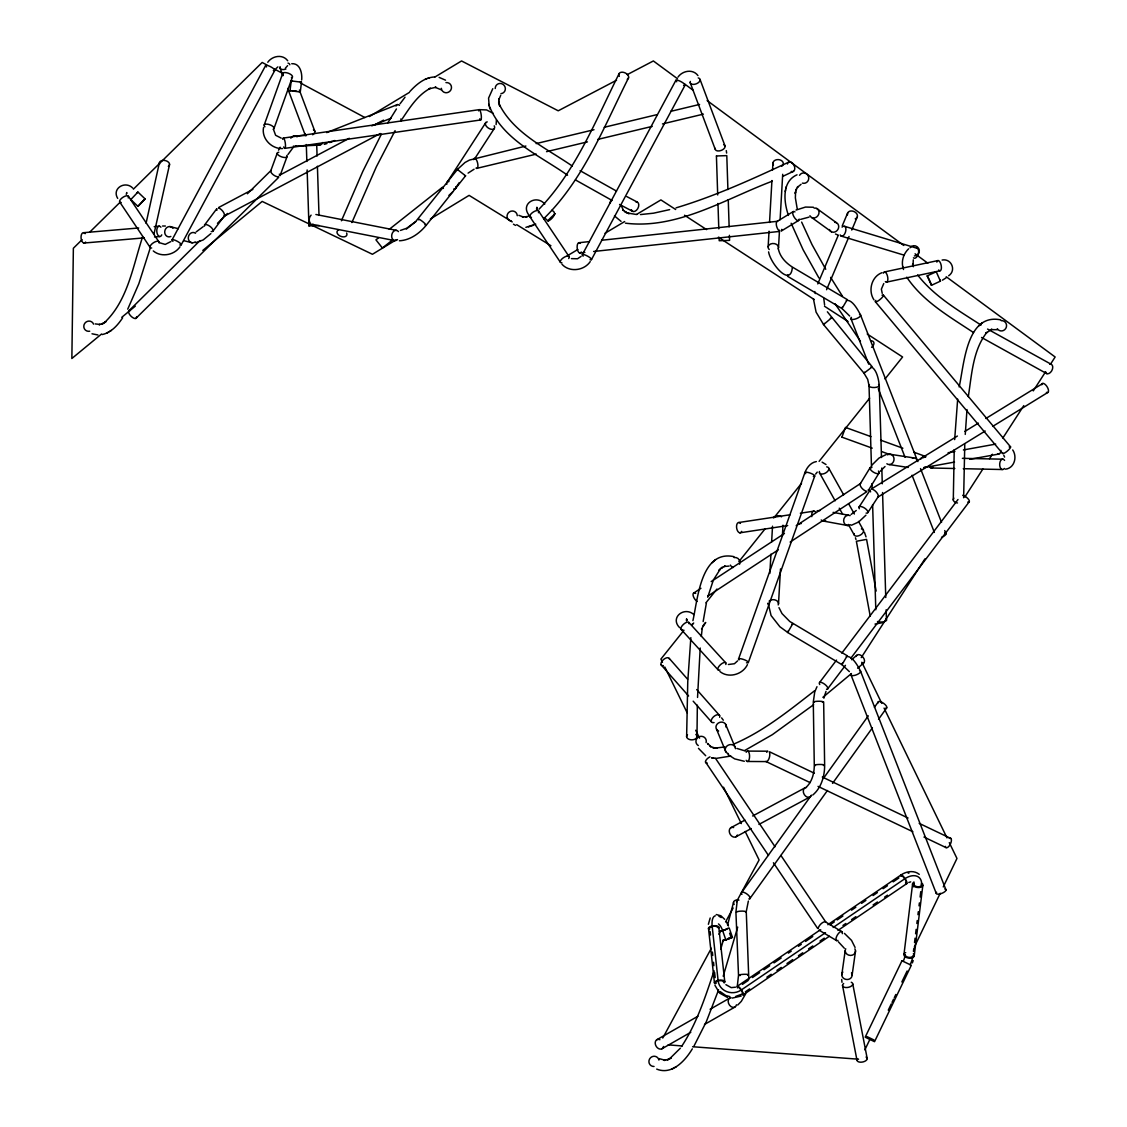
<?xml version="1.0" encoding="UTF-8"?>
<svg xmlns="http://www.w3.org/2000/svg" width="1127" height="1127" viewBox="0 0 1127 1127"><rect width="100%" height="100%" fill="white"/><g stroke="black" fill="none" stroke-linecap="round" stroke-linejoin="round"><path stroke-width="1.5" d="M686.625 736.819L687.766 681.525L690.851 637.643M696.979 736.241L697.345 705.178M953.287 500.008L954.231 449.701M963.641 497.754L964.768 444.461M126.745 193.309L126.745 192.534L126.266 194.337M748.835 979.546L746.257 911.574L748.37 901.065M301.67 80.003C302.36 73.396 300.247 63.098 291.752 63.704M697.543 697.43L700.205 648.011M936.41 272.114L940.439 281.215L940.143 280.06M954.668 439.615L957.668 399.127M768.135 246.954L769.037 231.218M769.53 222.484L771.939 180.531M772.53 170.036L772.939 163.049M778.503 247.715L779.504 230.232M780.095 219.737L782.702 174.291M769.84 573.404L770.938 554.174M771.629 541.932L772.53 526.196M778.503 603.875L780.504 568.91M782.392 535.705L782.997 525.21M965.247 434.402L966.994 409.552M797.014 174.798C781.462 181.616 783.828 202.127 788.449 215.44M130.788 199.592L137.931 192.055L145.087 198.901L137.959 206.382L130.802 199.535L131.296 198.817M555.329 213.707C536.198 229.598 562.528 214.82 551.765 210.326M686.428 620.822L686.639 618.962L686.752 619.723M701.304 636.375L702.149 629.021M968.304 396.619C971.77 374.84 972.742 350.314 986.942 332.268L985.688 333.395L991.83 329.225L990.929 329.633L997.325 329.69M292.4 80.89L291.245 80.905L289.991 90.709L300.303 91.991L299.162 91.639M300.261 92.02L301.501 82.201L291.245 80.905M903.995 954.231L912.631 883.61M913.546 886.794L913.912 883.85A10.157 6.621 -46.5 0 0 913.898 881.906M913.448 951.442L913.814 948.497M914.532 942.609L915.068 938.199M915.603 933.79L916.152 929.366M916.871 923.492L917.223 920.548M917.956 914.659L918.308 911.715M919.026 905.84L919.393 902.896M920.111 897.007L920.759 891.654M914.18 956.09L922.83 885.47M708.376 924.281L710.193 917.97M263.563 127.421C261.267 138.452 271.551 149.06 282.497 148.567M959.147 386.927C964.106 365.486 966.177 312.841 1000.663 319.857M841.77 974.897L845.18 950.822M852.139 975.01L855.548 950.934M692.908 620.653C697.726 599.747 700.712 549.483 734.015 556.668M703.149 621.555L706.418 602.86M496.119 124.576L496.401 119.983M159.301 163.049L146.073 223.287M169.571 164.457L153.92 234.331M737.114 901.91L735.917 912.109L738.523 975.264L737.283 986.28L819.216 930.578M913.279 259.83L913.039 265.775L912.588 264.07L913.307 266.747M785.223 191.477L785.589 189.829M785.857 188.547L786.237 186.828M823.865 698.191L826.006 691.386M733.522 902.445L727.563 925.028M707.714 597.254L713.363 580.039L720.28 569.093L719.026 570.22L722.337 567.219L721.026 568.402L725.182 566.05L724.281 566.444L729.084 566.092M142.608 236.839C132.944 266.071 127.858 300.655 104.417 322.646L105.868 321.773L102.05 324.083L103.557 323.167L99.035 324.689L99.993 324.463L95.217 323.9M536.494 209.143L536.987 207.354L536.677 208.594M737.706 927.127L723.196 976.221M150.243 247.954L138.846 283.722L127.731 309.164M723.407 939.904L720.759 949.075M714.095 970.826C705.333 996.817 696.796 1023.513 681.525 1046.546M718.589 989.872L706.291 1021.766L693.753 1046.532M912.349 962.923L913.194 960.57M738.551 658.985L804.96 472.523C806.847 467.522 810.778 462.45 816.357 461.577M748.328 662.521L814.722 476.059M264.211 124.956L282.694 73.41M273.946 128.591L292.414 77.059M841.939 437.135L845.475 427.415L870.988 436.642M924.915 457.111L925.197 456.336L914.039 452.265M270.762 170.853L277.256 153.131M280.243 175.178L287.061 156.568M787.872 275.03L787.576 276.298L842.01 308.544L849.688 316.025M787.872 631.19L787.576 632.458L842.01 664.705L849.364 671.607M341.425 220.779L362.809 171.389L381.377 134.155M351.878 222.568L376.319 166.881L395.084 130.647M817.765 283.919L838.164 235.515M842.249 225.837L847.687 212.933M826.584 289.724L849.04 236.487M851.758 230.035L857.196 217.117M842.39 306.967L842.01 308.544L847.279 299.599L792.83 267.353C786.04 263.169 779.856 256.815 778.334 248.743M842.39 663.127L842.01 664.705L847.208 655.731L789.773 621.484L782.011 613.581L778.982 607.636M137.945 206.283L145.101 198.845M618.92 74.016C595.662 120.617 575.728 171.219 538.988 209.199M628.57 77.791C604.1 126.548 583.377 180.109 543.594 218.821M525.9 146.031L469.424 160.104L465 162.499L457.421 169.43L465.564 175.854L464.606 175.53M864.86 1049.843L870.185 1038.77M914.335 947.032L940.214 893.246M943.257 886.921L956.964 858.45L949.286 842.63M888.273 1010.172L891.302 1003.903M892.049 1002.34L893.556 999.198M894.317 997.634L895.824 994.493M901.854 981.955L907.136 970.981M745.694 993.76L741.312 1001.354L737.748 1005.03M172.079 239.882L265.662 65.479M181.208 244.841L274.791 70.438M582.307 254.688L675.904 80.285M591.45 259.647L685.033 85.243M662.761 1038.037L711.348 948.23M718.885 934.283L720.562 931.198L723.238 930.353M725.591 921.9L733.128 907.968M736.48 901.769L759.105 859.957L745.186 831.487M278.524 150.173L280.144 147.214M287.92 154.568L293.119 147.552M816.976 686.709L814.736 691.936L813.285 702.107L814.286 765.303C814.272 773.277 812.102 781.884 806.016 787.407M387.646 123.068L396.45 108.967M747.426 664.62C742.749 674.538 728.563 678.679 719.885 671.495M860.225 483.849L870.086 467.747M868.663 489.949L879.018 473.044M692.598 623.64L691.696 625.33L692.542 624.499M822.414 702.304C825.922 700.867 811.82 700.895 814.131 702.375M500.726 95.33L498.838 99.754L498.895 98.767L499.078 103.543L498.627 101.839L499.782 106.149L499.346 104.515C514.166 133.606 546.539 148.313 572.291 166.049M861.253 657.605L924.929 558.879M964.853 496.979L982.899 468.987M989.562 458.675L992.408 454.251M1002.861 438.037L1023.781 405.621M1033.276 390.886L1045.631 371.727M1050.392 364.359L1055.14 356.991L946.215 276.735M447.151 182.236L485.836 122.533M455.505 188.378L459.182 182.687M474.847 158.527L494.175 128.675M401.916 119.321C409.735 107.755 417.652 94.922 430.444 88.258L428.852 88.85L436.121 87.258L435.135 87.3L441.037 89.723M859.042 507.037L869.875 490.442M867.818 512.588L878.144 496.782M692.316 1048.857C685.202 1060.732 671.903 1075.412 656.703 1069.1M725.436 929.606L728.648 928.099M727.507 939.312L732.451 937.368L729.239 928.099M122.632 317.814C117.743 325.196 111.263 332.592 102.261 334.55M702.586 626.387L704.445 623.851M815.638 474.073L817.244 472.1M741.777 892.274L811.158 795.521M823.4 778.447L868.297 715.842M874.411 707.305L878.496 701.614M749.765 898.754L827.443 790.492M832.543 783.378L872.411 727.831M878.539 719.28L886.71 707.883M400.029 103.811L405.03 97.19M693.711 622.977L692.992 623.935M701.529 628.936L705.727 622.456L704.882 623.287M204.565 225.02L216.454 209.157M212.961 231.134L224.287 216.032M819.639 682.427L836.544 660.084M841.827 653.111L958.006 499.5M827.457 689.104L845.447 665.339M850.744 658.351L969.234 501.783M680.328 1048.209L669.72 1058.69L671.213 1057.887L667.283 1059.986L668.832 1059.169L664.226 1060.422L665.198 1060.253L659.027 1058.619M883.765 283.553L881.37 289.146L882.23 293.344M791.76 624.569L792.887 623.527L787.717 632.444L779.898 626.767L771.079 615.539L768.135 603.114M465.578 175.798L426.217 225.259C419.568 233.331 410.2 240.248 399.409 240.784M683.99 630.247L660.915 659.07L662.465 662.239M705.953 602.776L716.941 589.055M738.918 561.584L765.275 528.633M774.066 517.645L801.522 483.314M819.104 461.352L869.635 398.183M885.019 378.968L902.586 356.991L867.226 334.001M179.996 246.785C174.248 255.209 161.231 257.646 153.286 250.941M590.238 261.605C584.124 270.691 569.487 272.664 561.979 264.253M846.335 300.388C852.209 299.261 858.126 310.08 860.648 315.292L916.702 458.816M864.465 372.248L863.958 373.122L867.705 379.39L869.016 385.476L871.509 467.846M846.335 656.548C852.209 655.407 858.126 666.24 860.648 671.453L946.004 889.992M871.904 465.099L878.99 458.069L886.061 454.632M880.243 471.255L885.019 466.522M492.781 88.695L488.583 98.105L489.174 106.037M737.607 660.859L734.424 663.733L728.366 664.493M285.385 68.141L287.596 65.662M400.423 230.429L406.734 228.246L415.624 221.639L457.52 169.346L458.097 170.402M908.587 248.842C903.431 253.716 901.008 261.408 903.15 268.254M824.231 323.449L823.513 324.534L864 373.164L871.03 367.825L871.96 366.5L827.373 311.813M865.916 515.194L858.633 522.012L851.463 525.238M410.017 91.357C416.553 84.3 424.71 77.284 434.783 76.96M267.775 62.253C272.269 55.815 282.68 53.871 287.709 60.745M276.002 68.606L277.876 66.902M678.003 77.073C682.511 70.635 692.922 68.691 697.937 75.565M948.666 275.763C956.612 270.466 951.427 258.168 942.102 260.041M792.323 267.733C790.436 287.653 770.347 263.239 768.586 251.885M203.17 226.682L196.168 231.908M128.929 310.784L200.014 240.572M217.469 223.329L227.443 213.468M247.405 193.759L271.1 170.36M210.89 233.599L203.184 239.938L195.816 242.699M135.86 318.42L278.637 177.39M452.645 191.97L448.912 195.394M82.116 239.628L73.368 248.25L71.86 358.499L101.557 334.001M89.625 232.247L119.631 202.719M133.38 189.181L262.168 62.464L266.775 64.929M812.75 795.042C821.428 787.787 824.682 775.996 824.64 765.05L823.654 701.896M856.252 510.489L851.11 514.447M715.575 559.57L712.053 562.767M982.223 322.745L978.701 325.957M137.001 192.773L137.86 192.083M851.646 659.732L856.661 655.379M857.633 668.241L863.93 662.775M170.853 241.587L165.232 244.418L159.456 242.728M581.095 256.407L577.517 258.773L571.417 258.618M851.265 673.707L822.893 697.317M121.801 317.279L135.296 306.15M202.79 250.433L262.168 201.423L372.431 254.279L396.225 239.783M814.596 690.752C789.069 710.545 763.5 731.437 733.522 744.172M378.602 237.741L375.939 239.854L382.377 247.982M389.252 229.33L442.46 187.237L443.404 188.434M382.391 247.996L393.027 239.586M406.34 229.063L415.652 221.695M468.085 173.121L474.058 169.233M813.624 704.699L772.418 734.621L744.792 750.455M946.116 277.834L942.411 280.172M827.838 924.718L901.051 874.932C906.305 871.312 914.011 870.002 919.252 874.355M742.411 984.378L748.159 980.476M752.47 977.546L759.64 972.657M763.951 969.741L769.699 965.825M773.995 962.895L781.18 958.02M788.365 953.132L791.224 951.188M798.409 946.3L801.283 944.356M805.58 941.425L812.764 936.537M829.993 924.83L834.304 921.9M837.178 919.942L842.911 916.04M851.533 910.179L855.83 907.249M861.577 903.347L865.888 900.417M873.059 895.542L877.369 892.612M883.117 888.696L887.428 885.766M893.162 881.863L898.909 877.961M825.499 932.691L741.101 990.084A14.412 13.115 -1.4 0 1 726.661 991.605A14.412 13.115 -1.4 0 1 718.153 980.941L712.194 926.521A16.863 6.621 72.6 0 1 715.321 915.814M833.163 927.479L904.77 878.792A15.806 10.312 -46.5 0 1 921.534 885.244M745.327 991.83L749.638 988.9M766.867 977.179L771.164 974.249M776.912 970.347L781.222 967.417M786.97 963.515L792.704 959.612M798.451 955.696L802.762 952.766M808.496 948.864L812.806 945.933M819.991 941.059L824.288 938.129M842.954 925.436L845.828 923.478M851.575 919.576L855.872 916.645M873.101 904.939L877.412 902.009M884.596 897.12L887.47 895.176M743.186 994.859L829.331 936.269M837.939 930.423L906.855 883.554M693.612 593.126L700.938 588.308M711.193 581.574L784.448 533.465M796.183 525.76L860.648 483.427M707.742 596.169L778.363 549.793M790.14 542.059L866.649 491.809M871.946 488.653L957.386 436.036M964.881 431.416L978.377 423.118M985.871 418.497L1042.827 383.434M877.708 497.204L985.181 431.021M992.648 426.429L1047.885 392.421M430.429 218.948L469.1 195.38L512.236 221.92M777.052 221.455L793.169 211.622M781.786 230.739L798.705 220.413M369.36 116.56L409.51 92.344M434.783 77.101L461.549 60.957L558.217 110.798L616.539 80.242M107.22 332.888L108.727 331.972M109.84 331.296L111.291 330.422M567.275 255.801L577.855 249.49M605.03 233.261L624.668 221.54M636.755 214.327L660.915 199.916L675.651 209.495M830.374 318.335L831.529 317.913L823.569 324.576L816.075 312.094L813.426 298.838M801.029 184.321L797.324 187.392L797.831 186.547L795.803 190.872L796.183 189.153L795.225 193.506L795.592 191.858L795.366 197.845L797.198 208.706M656.9 1039.686L697.951 1016.23M710.109 1009.271L729.873 997.987M661.915 1048.786L690.795 1032.276M704.488 1024.457L734.889 1007.087M871.072 366.782C876.623 369.121 878.75 379.531 879.285 385.772L881.483 457.52M731.043 827.627L744.919 820.16M752.639 816.004L805.058 787.801M735.832 836.854L751.244 828.556M758.95 824.415L809.834 797.028M218.638 207.509L252.857 189.378M279.299 175.361L349.3 138.283M374.192 125.097L383.518 120.152M223.822 216.412L380.278 133.535M671.946 1069.072L673.495 1068.241M674.65 1067.621L676.144 1066.832M627.274 74.621L653.364 60.957L677.426 78.679M741.186 994.423L735.804 996.367M788.548 162.218C751.906 179.348 714.898 196.183 676.073 207.847M782.969 176.263L793.535 171.304M525.872 227.33L535.762 224.16M936.157 271.79L927.141 275.89L931.494 285.314L930.479 282.384M931.451 285.3L940.383 281.186M772.249 181.208C725.52 198.775 677.158 229.626 625.457 223.174M882.047 272.678C871.453 276.538 867.846 290.865 874.017 299.909M741.214 996.029L732.141 998.099M796 210.087L805.509 207.058L813.384 207.241M800.621 219.385L809.045 217.117M720.801 930.705L719.435 931.409L720.604 931.226M326.703 132.606L397.38 104.586M330 142.411L334.818 140.509M371.769 125.858L391.041 118.222M726.098 939.298L723.872 940.27L725.816 939.862L722.618 930.55A9.115 3.578 72.6 0 0 718.462 923.929M725.788 929.479L727.577 928.507M725.619 939.383L722.703 940.636L726.521 939.721M425.133 79.355L426.724 78.763M427.936 78.298L429.598 77.678M725.055 929.747L725.788 929.564M727.873 939.185L731.226 937.791L729.606 933.184M724.802 929.916L723.323 930.409M723.943 930.127L720.956 931.001M727.943 938.65L729.014 938.213M727 939.566L725.633 940.003M908.771 882.483L910.686 881.863M728.296 938.537L729.268 938.227M529.732 215.764L525.478 217.131L527.168 216.595L522.407 217.004L523.393 217.004L518.885 215.342M528.45 226.893L530.127 226.358M531.366 225.949L532.986 225.442M324.308 144.326L327.027 143.509M729.845 937.96L732.451 937.368M730.789 756.062L716.279 758.372M729.831 938.058L731.212 937.763M745.595 911.954C746.497 910.574 735.79 910.94 736.509 912.321M669.649 209.622L653.547 213.186L640.488 214.567M536.128 143.594L594.014 129.718M604.227 127.281L657.013 114.63M670.635 111.376L699.585 104.431M476.622 168.388L536.297 154.117M546.539 151.666L587.449 141.875M597.676 139.438L652.237 126.379M662.479 123.928L703.389 114.137M735.508 987.182L731.24 987.632L725.915 984.674M884.484 271.945L938.044 260.562M886.498 282.144L940.045 270.762M290.062 90.667L290.907 90.639M724.83 746.99L715.603 748.018L717.279 748.215L712.842 747.708L714.603 747.919L710.08 746.342L710.982 746.75L707.545 743.383L708.038 744.271M747.666 975.235C751.484 973.559 735.339 974.362 740.002 975.588M875.017 624.076L881.99 622.78M922.604 457.351L926 456.731M948.103 452.73L954.893 451.504M963.402 449.955L995.69 444.108M923.901 467.635L954.499 462.084M969.798 459.309L998.691 454.068M823.428 765.515C827.19 764.007 811.834 764.191 815.441 765.627M738.861 522.505L790.097 514.757M800.353 513.208L814.018 511.137M739.861 532.817L787.688 525.576M797.93 524.027L801.353 523.52M283.342 138.086L479.214 109.657L486.596 109.925L493.274 113.404M284.779 148.37L480.665 119.955M1005.411 469.184C1014.455 468.254 1017.413 456.829 1012.722 449.955M908.165 873.186L908.968 873.087M578.94 242.714L589.393 241.587M601.593 240.262L777.63 221.272M579.63 252.997L584.871 252.434M593.619 251.49L779.137 231.458M83.623 232.683L138.706 227.978M154.202 226.64L159.372 226.203M83.962 243.038L144.2 237.882M154.54 236.994L159.696 236.557M817.16 510.742L820.005 510.559M293.71 136.001L305.854 135.451M295.528 146.214L319.814 145.101M716.448 155.963L726.788 155.625L727.915 189.533M308.981 225.907L319.321 225.569M162.527 226.02L165.373 226.02M747.44 751.089L767.262 751.202M747.539 761.472L766.416 761.584M716.251 914.532L720.871 915.772L724.675 919.322M962.402 458.337L1003.044 459.196M931.099 468.001L954.794 468.508M963.275 468.691L1002.213 469.522M668.142 1044.884L682.117 1045.941M692.598 1046.729L858.549 1059.211M636.783 214.539L627.612 213.031L629.176 213.679L625.048 211.989L626.682 212.651L622.766 209.918L623.527 210.552L620.822 204.762M292.33 90.738L296.838 91.245M97.908 334.958L92.005 333.789M714.603 758.175L711.546 757.837L713.306 758.034M889.583 454.195L913.617 457.886M889.344 464.563L908.221 467.466M745.271 750.962L736.917 748.441M744.313 761.288L734.635 758.865L728.028 754.583M833.092 512.391L848.476 515.222M824.02 521.181L847.927 525.576M315.898 214.496L396.634 230.401M312.01 224.329L394.464 240.558M300.374 81.877L301.444 82.158M281.243 138.128L275.622 135.282L273.551 129.633M169.909 226.569L178.32 228.682M183.856 240.685L192.28 242.798M729.944 996.62L725.83 995.535L720.097 991.563M844.644 226.33L917.392 248.377M841.122 236.064L903.939 255.111M439.136 77.383L445.545 80.186M727.507 997.451L719.618 993.084L714.927 985.308M880.567 440.122L902.882 448.222M841.939 437.163L872.228 448.152M881.793 451.617L889.766 454.519M822.118 462.155L826.035 464.549M835.473 234.007L838.108 235.064M693.852 614.567C684.286 605.96 669.523 617.723 679.694 627.711M769.896 751.963L814.356 773.221M822.301 777.024L908.066 818.019M919.181 823.344L950.949 838.516M765.825 761.443L810.102 782.617M818.019 786.392L912.898 831.754M923.971 837.051L946.116 847.645M903.262 961.401L903.192 961.359A11.34 4.776 -64.3 0 0 905.178 955.062M866.931 1036.586L873.932 1039.953M910.095 964.684L910.137 964.712A14.609 6.142 -64.3 0 0 912.842 956.358M718.885 916.223L721.252 917.547M1051.082 364.218L987.562 329.056M1046.842 373.685L981.547 337.466M626.823 196.605L637.107 201.987M632.881 211.453L619.568 204.452M274.439 69.043L282.102 73.142M300.486 83.004L364.852 117.532M616.455 191.069L580.109 170.684M612.116 200.479L575.474 179.94M513.447 224.203L515.574 225.414M424.978 224.851C428.767 226.034 417.004 216.581 418.737 219.864M132.718 188.054C125.238 180.32 111.573 188.392 117.687 198.38M621.047 221.371L614.469 215.933M825.542 921.928L841.756 931.606M819.54 930.451L836.572 940.594M981.011 325.069C958.528 310.474 934.269 296.514 917.646 274.96M567.571 175.234C539.424 155.329 501.092 139.03 488.724 104.332M516.701 224.667L550.92 245.728M973.545 332.578C949.596 316.701 923.112 301.571 906.756 277.186M684.498 215.229L706.601 229.598M718.392 237.262L814.173 299.528M824.485 306.234L848.067 321.547M544.778 204.086C536.593 194.14 520.251 203.55 528.802 214.947M705.699 755.71L698.486 748.356M816.709 208.453L836.403 222.695M811.764 217.567L831.472 231.81M684.498 83.891L692.978 90.146M707.122 100.557L903.769 245.461M915.082 253.8L927.817 263.183M844.433 933.395L851.547 940.397L855.069 947.427M838.375 941.806L844.306 948.216M544.609 217.736L548.173 221.188M927.239 275.918L928.014 277.172M688.851 622.442L725.774 662.859M681.074 629.345L717.998 669.748M669.297 658.478L687.583 679.201M696.725 689.569L719.59 715.476M661.169 664.902L688.611 695.993M693.175 701.177L711.461 721.9M883.371 295.119L1010.525 446.813M875.369 301.754L1002.523 453.448M721.618 717.913L723.309 720.195M860.45 341.298L835.065 303.769M715.307 758.062L775.052 846.757M780.926 855.478L825.978 922.351M705.53 762.021L768.487 855.463M773.404 862.761L817.667 928.451M538.636 211.115L569.093 256.604M529.929 216.778L560.387 262.267M128.408 196.309L158.865 241.798M119.687 201.958L150.145 247.447M842.447 296.19L830.613 277.369M825.739 269.268L811.989 244.573L801.649 222.104M818.935 277.989L803.114 249.757L791.154 223.245M828.754 468.184L843.63 494.795M848.589 503.67L854.365 514.011M858.506 521.407L863.465 530.282M819.428 472.692L835.135 500.782M839.263 508.178L842.573 514.095M848.349 524.435L854.139 534.79M686.512 619.117L687.118 620.216M726.478 922.069L728.436 925.985M928.38 277.876L929.24 279.651M664.789 666.987L687.202 712.856M695.711 730.254L699.571 738.171M723.534 787.195L741.312 823.583M861.831 662.239L881.779 703.389M884.075 708.122L946.99 837.882M929.465 280.13L930.296 281.975M1003.777 455.238L1004.594 457.083M725.563 724.168L734.832 746.637M716.575 729.324L725.844 751.794M920.52 468.593L941.552 522.407M944.736 530.563L946.004 533.832M850.871 318.462L868.72 364.19M878.271 388.688L905.051 457.28M912.053 475.242L934.368 532.409M850.871 674.622L936.283 893.457M864.437 532.268L866.029 536.875M700.078 79.552L725.098 146.158M690.189 82.623L715.194 149.215M299.373 90.104L314.856 131.338M279.947 67.803L282.919 75.734M287.695 88.427L304.966 134.409M537.269 208.664L536.832 207.481L537.17 209.016M855.449 537.79L855.971 539.495M902.699 266.55L903.488 269.522M489.527 107.29L489.949 108.925M824.598 304.882L823.738 298.261M852.773 983.998L867.212 1058.619M842.517 985.421L856.943 1060.042M876.144 591.083L866.578 539.382L856.379 541.27L870.255 616.328M726.281 150.581L726.633 153.061M718.829 927.394L724.774 981.814M710.151 931.649L710.517 935.058M712.377 952.061L712.757 955.457M713.504 962.261L713.87 965.67M714.617 972.474L715.166 977.574M708.489 928.38L714.433 982.8M841.686 979.462L841.996 982.293M728.253 199.704L729.141 226.823M729.408 235.304L729.578 240.389L719.209 240.727L719.082 237.332M716.42 155.963L717.702 194.957M717.969 203.423L718.801 228.851M316.687 144.2L317.081 156.061M317.405 166.232L319.011 215.398M306.305 144.538L306.854 161.485M307.136 169.966L308.953 225.907M881.807 468.029L882.286 483.779M882.554 492.527L885.766 597.521M886.146 609.777L886.47 620.273M871.988 483.61L872.143 488.864M872.622 504.642L875.806 609.777M787.421 164.007A5.198 3.325 64.6 0 1 791.605 162.443A5.198 3.325 64.6 0 1 794.774 168.641A5.198 3.325 64.6 0 1 791.21 171.445M610.327 203.198A5.198 4.987 -0.2 0 1 611.327 199.648M331.225 141.34A5.198 2.733 68.4 0 1 328.577 142.101M396.028 106.008A5.198 2.733 68.4 0 1 399.451 105.36M322.928 142.467A5.198 4.55 87.4 0 1 316.8 144.566M296.316 145.946A5.198 4.55 87.4 0 1 293.372 146.087M290.822 138.184A5.198 4.55 87.4 0 1 297.134 136.818M286.793 155.47A5.198 2.085 20.1 0 1 284.469 157.484A5.198 2.085 20.1 0 1 278.144 154.906A5.198 2.085 20.1 0 1 278.82 152.23M278.538 176.869A5.255 2.268 32.6 0 1 273.509 174.953A5.255 2.268 32.6 0 1 270.748 171.191M279.355 174.136A5.255 2.268 32.6 0 1 279.933 175.727M136.564 316.912A5.198 2.31 45.4 0 1 133.578 318.068A5.198 2.31 45.4 0 1 128.915 313.236A5.198 2.31 45.4 0 1 130.366 310.488M313.419 129.83A5.198 2.958 -20.6 0 1 312.658 134.775M306.065 135.761A5.198 2.958 -20.6 0 1 305.008 133.535M288.019 63.112A5.198 2.958 -20.6 0 1 289.836 64.746M285.878 69.071A5.198 2.958 -20.6 0 1 280.102 66.62M266.521 66.944A5.198 1.24 28.2 0 1 267.367 65.422A5.198 1.24 28.2 0 1 273.748 68.789A5.198 1.24 28.2 0 1 273.34 70.536M172.924 241.347A5.198 1.24 28.2 0 1 173.769 239.826A5.198 1.24 28.2 0 1 180.165 243.193A5.198 1.24 28.2 0 1 179.756 244.939M151.68 248.01A5.198 2.141 -33.8 0 1 150.595 245.418A5.198 2.141 -33.8 0 1 156.005 241.502A5.198 2.141 -33.8 0 1 158.921 242.784M121.223 202.522A5.198 2.141 -33.8 0 1 120.293 199.704A5.198 2.141 -33.8 0 1 126.111 195.859A5.198 2.141 -33.8 0 1 128.21 197.915M159.541 164.218A5.198 3.325 11.1 0 1 165.472 160.583A5.198 3.325 11.1 0 1 168.317 166.402M89.723 331.211A5.198 4.987 -53.7 0 1 83.933 327.605A5.198 4.987 -53.7 0 1 87.328 321.378A5.198 4.987 -53.7 0 1 93.569 324.153M346.609 233.021A5.198 3.325 21.8 0 1 344.298 236.825A5.198 3.325 21.8 0 1 337.875 234.317A5.198 3.325 21.8 0 1 338.635 229.922M445.968 82.609A5.198 4.987 -43 0 1 451.476 87.018A5.198 4.987 -43 0 1 446.827 92.71A5.198 4.987 -43 0 1 441.319 88.3M161.767 234.867A5.198 2.733 85.1 0 1 158.005 235.332A5.198 2.733 85.1 0 1 157.188 228.161A5.198 2.733 85.1 0 1 160.893 227.203M85.652 242.051A5.198 2.733 85.1 0 1 81.961 241.305A5.198 2.733 85.1 0 1 81.553 234.36A5.198 2.733 85.1 0 1 85.159 233.683M170.853 236.459A5.198 4.55 -75.9 0 1 165.162 234.247A5.198 4.55 -75.9 0 1 166.895 227.499A5.198 4.55 -75.9 0 1 172.938 228.33M195.281 241.868A5.198 4.55 -75.9 0 1 189.336 241.164A5.198 4.55 -75.9 0 1 189.505 234.388A5.198 4.55 -75.9 0 1 195.506 233.233M204.508 226.147A5.198 2.085 36.9 0 1 207.312 224.879A5.198 2.085 36.9 0 1 212.637 229.175A5.198 2.085 36.9 0 1 211.2 231.542M216.947 210.228A5.255 2.268 49.3 0 1 216.905 208.72M218.568 208.03A5.255 2.268 49.3 0 1 222.836 211.312A5.255 2.268 49.3 0 1 224.386 215.708M400.803 119.011A5.198 2.31 62.1 0 1 401.156 121.124M455.942 186.688A5.198 2.958 32.9 0 1 453.702 189.068M446.799 184.307A5.198 2.958 32.9 0 1 448.955 181.546M494.232 125.844A5.198 2.958 32.9 0 1 492.245 129.366A5.198 2.958 32.9 0 1 486.089 125.872A5.198 2.958 32.9 0 1 487.244 121.885M478.595 110.855A5.198 1.24 81.7 0 1 480.356 111.249A5.198 1.24 81.7 0 1 481.342 118.265A5.198 1.24 81.7 0 1 479.708 118.842M282.722 139.283A5.198 1.24 81.7 0 1 284.525 139.804A5.198 1.24 81.7 0 1 285.441 146.947A5.198 1.24 81.7 0 1 283.694 146.919M264.915 126.787A5.198 2.141 19.7 0 1 265.859 124.125A5.198 2.141 19.7 0 1 272.368 126.041A5.198 2.141 19.7 0 1 273.185 129.225M283.145 74.988A5.198 2.141 19.7 0 1 284.722 72.565A5.198 2.141 19.7 0 1 291.203 74.776A5.198 2.141 19.7 0 1 291.358 77.791M397.535 239.572A5.198 3.832 -78.9 0 1 392.337 238.854A5.198 3.832 -78.9 0 1 393.154 231.824A5.198 3.832 -78.9 0 1 398.451 231.627M313.179 224.343A5.198 3.832 -78.9 0 1 312.785 224.386M310.714 223.653A5.198 3.832 -78.9 0 1 311.108 215.144M473.636 159.597A5.198 1.902 76.5 0 1 476.115 159.358A5.198 1.902 76.5 0 1 477.933 165.824A5.198 1.902 76.5 0 1 476.017 168.078M723.647 144.636A5.198 2.958 -20.6 0 1 721.66 150.257A5.198 2.958 -20.6 0 1 715.251 148.355M698.247 77.918A5.198 2.958 -20.6 0 1 699.388 81.651A5.198 2.958 -20.6 0 1 693.175 84.398A5.198 2.958 -20.6 0 1 690.33 81.426M676.749 81.75A5.198 1.24 28.2 0 1 677.595 80.242A5.198 1.24 28.2 0 1 683.976 83.609A5.198 1.24 28.2 0 1 683.582 85.356M583.166 256.153A5.198 1.24 28.2 0 1 584.011 254.646A5.198 1.24 28.2 0 1 590.393 258.013A5.198 1.24 28.2 0 1 589.999 259.759M561.922 262.83A5.198 2.141 -33.8 0 1 561.077 259.886A5.198 2.141 -33.8 0 1 567.078 256.111A5.198 2.141 -33.8 0 1 568.712 258.548M531.465 217.342A5.198 2.141 -33.8 0 1 530.535 214.51A5.198 2.141 -33.8 0 1 536.353 210.679A5.198 2.141 -33.8 0 1 538.438 212.721M619.329 76.354A5.198 3.325 24.7 0 1 621.09 72.283A5.198 3.325 24.7 0 1 627.556 74.636A5.198 3.325 24.7 0 1 627.26 79.242M511.306 221.117A5.198 4.987 -40.1 0 1 507.065 215.778A5.198 4.987 -40.1 0 1 512.32 211.003A5.198 4.987 -40.1 0 1 517.265 215.694M635.924 201.902A5.198 3.325 -62.6 0 1 637.755 208.608A5.198 3.325 -62.6 0 1 631.359 209.707M495.232 88.512A5.198 4.987 52.6 0 1 499.994 83.454A5.198 4.987 52.6 0 1 505.347 88.3A5.198 4.987 52.6 0 1 500.937 93.668M842.094 227.119A5.198 2.733 -73.1 0 1 845.729 227.95A5.198 2.733 -73.1 0 1 844.067 234.825A5.198 2.733 -73.1 0 1 840.193 234.923M916.913 248.222A5.198 2.733 -73.1 0 1 918.082 254.533A5.198 2.733 -73.1 0 1 913.448 257.801M834.727 222.273A5.198 4.55 -54.1 0 1 838.713 226.597A5.198 4.55 -54.1 0 1 834.769 232.007A5.198 4.55 -54.1 0 1 829.444 229.528M814.06 208.101A5.198 4.55 -54.1 0 1 818.949 211.538A5.198 4.55 -54.1 0 1 815.694 217.525A5.198 4.55 -54.1 0 1 809.933 215.722M799.17 219.075A5.198 2.085 58.6 0 1 796.296 219.695A5.198 2.085 58.6 0 1 792.76 213.679A5.198 2.085 58.6 0 1 794.958 211.89M779.391 230.993A5.255 2.268 71.1 0 1 776.644 226.372A5.255 2.268 71.1 0 1 776.841 221.709M781.744 229.345A5.255 2.268 71.1 0 1 781.194 230.965M581.264 251.997A5.198 2.31 83.8 0 1 578.165 251.532A5.198 2.31 83.8 0 1 577.376 244.742A5.198 2.31 83.8 0 1 580.25 243.376M871.622 340.875A5.198 3.325 -35.3 0 1 873.946 343.284A5.198 3.325 -35.3 0 1 871.58 347.313M799.522 175.305A5.198 4.987 79.9 0 1 805.988 173.516A5.198 4.987 79.9 0 1 808.411 180.052A5.198 4.987 79.9 0 1 802.424 183.123M1049.885 364.12A5.198 3.325 -62.6 0 1 1051.716 370.839A5.198 3.325 -62.6 0 1 1045.335 371.924M910.053 247.799A5.198 4.987 52.6 0 1 918.702 248.504A5.198 4.987 52.6 0 1 914.406 255.928M1001.227 320.66A5.198 4.987 -64.8 0 1 1006.425 324.463A5.198 4.987 -64.8 0 1 1003.481 330.479A5.198 4.987 -64.8 0 1 997.296 328.704M957.485 502.98A5.198 3.325 0.1 0 1 953.865 498.148M933.029 467.226A5.198 2.958 -88.8 0 1 929.141 466.071M1004.411 468.438A5.198 2.958 -88.8 0 1 1000.396 467.86A5.198 2.958 -88.8 0 1 1000.551 460.774A5.198 2.958 -88.8 0 1 1004.58 460.365M1009.172 446.898A5.198 1.24 -40 0 1 1009.933 448.405A5.198 1.24 -40 0 1 1004.805 452.871A5.198 1.24 -40 0 1 1002.636 452.603M882.018 295.218A5.198 1.24 -40 0 1 882.624 296.922A5.198 1.24 -40 0 1 877.172 301.444A5.198 1.24 -40 0 1 875.82 300.374M883.399 273.171A5.198 2.141 78 0 1 886.287 273.227A5.198 2.141 78 0 1 887.808 279.905A5.198 2.141 78 0 1 885.329 281.609M936.847 262.126A5.198 2.141 78 0 1 939.763 261.746A5.198 2.141 78 0 1 941.341 268.677A5.198 2.141 78 0 1 938.636 269.987M769.192 249.546A5.198 3.832 3.3 0 1 772.53 243.517A5.198 3.832 3.3 0 1 778.193 248.771M773.432 164.965A5.198 3.832 3.3 0 1 775.404 160.09A5.198 3.832 3.3 0 1 782.251 161.217A5.198 3.832 3.3 0 1 781.673 166.317M859.507 314.334A5.198 1.902 -21.3 0 1 859.352 317.053A5.198 1.902 -21.3 0 1 852.942 319.462A5.198 1.902 -21.3 0 1 851.434 317.377M944.863 532.874A5.198 1.902 -21.3 0 1 945.638 534.691A5.198 1.902 -21.3 0 1 941.524 537.297M736.48 1004.791A5.198 3.832 60.3 0 1 729.606 1005.27A5.198 3.832 60.3 0 1 730.93 997.663M663.521 1046.476A5.198 3.832 60.3 0 1 658.647 1048.659A5.198 3.832 60.3 0 1 655.252 1042.278A5.198 3.832 60.3 0 1 659.901 1039.686M741.932 894.373A5.198 1.902 35.6 0 1 743.341 892.218A5.198 1.902 35.6 0 1 749.159 896.05A5.198 1.902 35.6 0 1 748.835 898.909M878.215 702.811A5.198 1.902 35.6 0 1 883.779 703.431A5.198 1.902 35.6 0 1 885.554 708.249M851.265 982.251A5.198 2.733 -10.9 0 1 851.392 986.069A5.198 2.733 -10.9 0 1 844.278 987.252A5.198 2.733 -10.9 0 1 843.658 983.519M866.057 1057.041A5.198 2.733 -10.9 0 1 865.818 1060.704A5.198 2.733 -10.9 0 1 859.126 1062.014A5.198 2.733 -10.9 0 1 857.52 1058.704M851.491 972.911A5.198 4.55 8.1 0 1 850.04 978.715A5.198 4.55 8.1 0 1 843.25 978.025A5.198 4.55 8.1 0 1 842.841 972.037M854.9 948.835A5.198 4.55 8.1 0 1 850.491 955.442A5.198 4.55 8.1 0 1 845.701 948.737M837.967 940.397A5.198 2.085 -59.2 0 1 836.107 937.988A5.198 2.085 -59.2 0 1 839.967 932.057A5.198 2.085 -59.2 0 1 842.32 933.677M820.724 929.775A5.255 2.268 -46.7 0 1 819.061 930.043M818.202 928.465A5.255 2.268 -46.7 0 1 821.005 923.872A5.255 2.268 -46.7 0 1 825.218 921.858M707.192 763.007A5.198 2.31 -34 0 1 705.756 760.739A5.198 2.31 -34 0 1 709.982 756.851M714.053 722.562A5.198 2.733 -41.4 0 1 711.433 719.815A5.198 2.733 -41.4 0 1 716.716 714.884A5.198 2.733 -41.4 0 1 719.688 717.307M663.352 665.648A5.198 2.733 -41.4 0 1 661.112 662.93A5.198 2.733 -41.4 0 1 665.719 658.154A5.198 2.733 -41.4 0 1 669.523 659.253M718.632 731.014A5.198 4.55 -22.4 0 1 716.349 725.365A5.198 4.55 -22.4 0 1 722.534 722.182A5.198 4.55 -22.4 0 1 726.084 727.169M728.38 753.653A5.198 4.55 -22.4 0 1 725.394 748.455A5.198 4.55 -22.4 0 1 730.958 744.567A5.198 4.55 -22.4 0 1 735.452 748.694M746.187 752.272A5.198 2.085 -89.7 0 1 749.018 752.709A5.198 2.085 -89.7 0 1 749.004 759.809A5.198 2.085 -89.7 0 1 746.144 760.316M769.431 752.23A5.255 2.268 -77.2 0 1 769.332 757.612A5.255 2.268 -77.2 0 1 766.726 761.486M766.67 752.272A5.255 2.268 -77.2 0 1 767.881 751.3M949.286 838.375A5.198 2.31 -64.4 0 1 951.385 840.798A5.198 2.31 -64.4 0 1 948.427 846.814A5.198 2.31 -64.4 0 1 945.342 846.377M811.37 795.197A5.198 3.832 61.7 0 1 804.326 794.662A5.198 3.832 61.7 0 1 806.481 787.491M737.368 835.022A5.198 3.832 61.7 0 1 732.423 836.558A5.198 3.832 61.7 0 1 729.31 830.317A5.198 3.832 61.7 0 1 733.635 827.542M819.752 684.526A5.198 1.902 37.1 0 1 821.203 682.413A5.198 1.902 37.1 0 1 826.922 686.385A5.198 1.902 37.1 0 1 826.528 689.231M962.726 495.288A5.198 1.902 37.1 0 1 968.572 499.416A5.198 1.902 37.1 0 1 967.769 502.078M856.14 656.449A5.198 3.325 48.9 0 1 863.057 657.196A5.198 3.325 48.9 0 1 861.746 663.549M698.275 745.553A5.198 4.987 -16 0 1 696.514 739.101A5.198 4.987 -16 0 1 703.023 736.621A5.198 4.987 -16 0 1 706.094 742.58M695.838 734.438A5.198 3.325 0.1 0 1 695.458 738.889A5.198 3.325 0.1 0 1 688.498 739.087A5.198 3.325 0.1 0 1 687.484 734.677M734.057 557.555A5.198 4.987 -64.8 0 1 739.608 564.218M733.17 567.515A5.198 4.987 -64.8 0 1 730.395 565.092M925.098 467.071A5.198 2.733 79.7 0 1 923.647 467.606M920.689 459.224A5.198 2.733 79.7 0 1 923.661 457.731M1000.889 450.377A5.198 2.733 79.7 0 1 997.634 453.702M912.349 458.111A5.198 4.55 -81.3 0 1 917.913 461.577M887.47 454.815A5.198 4.55 -81.3 0 1 893.176 456.196A5.198 4.55 -81.3 0 1 892.711 462.859A5.198 4.55 -81.3 0 1 886.864 463.76M878.44 471.044A5.198 2.085 31.5 0 1 877.06 473.608A5.198 2.085 31.5 0 1 870.819 469.973A5.198 2.085 31.5 0 1 871.791 467.17M866.663 491.273A5.255 2.268 43.9 0 1 862.113 488.414A5.255 2.268 43.9 0 1 860.14 484.173M868.269 489.682A5.255 2.268 43.9 0 1 868.255 490.428M697.106 601.438A5.198 2.31 56.7 0 1 693.091 595.38A5.198 2.31 56.7 0 1 695.669 593.408M815.384 293.569A5.198 3.832 22.9 0 1 814.779 291.513M847.518 214.905A5.198 3.832 22.9 0 1 850.843 210.988A5.198 3.832 22.9 0 1 856.943 214.06A5.198 3.832 22.9 0 1 855.238 218.807M878.539 384.49A5.198 1.902 -1.8 0 1 874.496 387.519A5.198 1.902 -1.8 0 1 869.438 384.941M885.963 619.146A5.198 1.902 -1.8 0 1 884.272 621.625A5.198 1.902 -1.8 0 1 877.496 621.512M811.806 516.645A5.198 2.733 81.4 0 1 812.778 511.686A5.198 2.733 81.4 0 1 815.878 512.362M741.665 531.38A5.198 2.733 81.4 0 1 737.917 531.465A5.198 2.733 81.4 0 1 736.847 524.464A5.198 2.733 81.4 0 1 740.453 523.407M825.711 520.843A5.198 4.55 -79.6 0 1 821.203 519.984M850.476 524.759A5.198 4.55 -79.6 0 1 843.63 520.857A5.198 4.55 -79.6 0 1 850.124 515.602M859.352 508.742A5.198 2.085 33.2 0 1 861.267 506.587A5.198 2.085 33.2 0 1 867.226 510.461A5.198 2.085 33.2 0 1 866.099 513.123M870.593 491.865A5.255 2.268 45.6 0 1 870.312 489.977M871.918 489.174A5.255 2.268 45.6 0 1 876.397 492.175A5.255 2.268 45.6 0 1 878.229 496.472M1041.813 384.744A5.198 2.31 58.4 0 1 1044.983 384.279A5.198 2.31 58.4 0 1 1048.434 390.041A5.198 2.31 58.4 0 1 1046.405 392.393M861.408 528.943A5.198 2.958 -29.2 0 1 863.099 532.451A5.198 2.958 -29.2 0 1 857.351 536.1A5.198 2.958 -29.2 0 1 854.111 533.592M826.697 466.846A5.198 2.958 -29.2 0 1 828.387 470.353A5.198 2.958 -29.2 0 1 822.64 474.002A5.198 2.958 -29.2 0 1 819.399 471.495M805.72 473.636A5.198 1.24 19.6 0 1 806.89 472.255A5.198 1.24 19.6 0 1 813.553 474.664A5.198 1.24 19.6 0 1 813.314 476.383M739.058 659.887A5.198 1.24 19.6 0 1 740.904 658.774A5.198 1.24 19.6 0 1 747.469 661.338A5.198 1.24 19.6 0 1 746.525 662.803M719.956 669.987A5.198 2.141 -42.4 0 1 718.153 667.663A5.198 2.141 -42.4 0 1 723.323 662.803A5.198 2.141 -42.4 0 1 725.816 664.479M682.68 629.669A5.198 2.141 -42.4 0 1 681.272 627.147A5.198 2.141 -42.4 0 1 686.258 622.456A5.198 2.141 -42.4 0 1 688.991 623.724M734.184 904.46A5.198 3.325 14.4 0 1 734.297 900.994A5.198 3.325 14.4 0 1 738.974 900.107M654.04 1066.466A5.198 4.987 -50.5 0 1 648.927 1061.972A5.198 4.987 -50.5 0 1 653.223 1056.337A5.198 4.987 -50.5 0 1 658.929 1060.056M921.294 883.948A3.902 2.226 7 0 1 917.829 886.78A3.902 2.226 7 0 1 914.096 883.469M901.642 876.257A3.902 0.93 55.8 0 1 904.361 878.201A3.902 0.93 55.8 0 1 906.193 882.427M738.185 987.28A3.902 0.93 55.8 0 1 741.481 990.689A3.902 0.93 55.8 0 1 742.144 993.775M709.799 928.084A3.902 1.606 -6.2 0 1 713.616 926.267A3.902 1.606 -6.2 0 1 717.519 927.366M716.166 983.364A3.902 1.606 -6.2 0 1 718.674 980.814A3.902 1.606 -6.2 0 1 723.492 981.941M912.828 956.034A3.902 2.212 7 0 1 908.418 957.302A3.902 2.212 7 0 1 905.22 954.654M913.321 953.794A5.198 2.958 7 0 1 912.729 957.57A5.198 2.958 7 0 1 906.08 957.33A5.198 2.958 7 0 1 904.432 953.47M905.305 952.808A5.198 2.958 7 0 1 905.685 952.639M922.238 883.469A5.198 2.958 7 0 1 920.984 887.118A5.198 2.958 7 0 1 914.321 886.498A5.198 2.958 7 0 1 913.321 882.624M901.008 876.285A5.198 1.24 55.8 0 1 902.769 875.862A5.198 1.24 55.8 0 1 906.728 881.737A5.198 1.24 55.8 0 1 905.516 882.976M737.467 987.928A5.198 1.24 55.8 0 1 738.819 986.886A5.198 1.24 55.8 0 1 742.904 992.662A5.198 1.24 55.8 0 1 742.115 994.479M715.251 983.857A5.198 2.141 -6.2 0 1 716.138 981.025A5.198 2.141 -6.2 0 1 722.816 980.321A5.198 2.141 -6.2 0 1 724.14 982.927M709.587 929.592A5.198 2.141 -6.2 0 1 709.827 926.788A5.198 2.141 -6.2 0 1 716.434 925.816A5.198 2.141 -6.2 0 1 718.42 928.296M769.107 601.142A5.198 3.832 3.3 0 1 775.742 600.17A5.198 3.832 3.3 0 1 778.193 604.931M768.276 604.269A5.198 3.832 3.3 0 1 768.121 603.494M773.418 517.828A5.198 3.832 3.3 0 1 781.532 516.8M859.507 670.495A5.198 1.902 -21.3 0 1 859.352 673.213A5.198 1.902 -21.3 0 1 852.942 675.622A5.198 1.902 -21.3 0 1 851.434 673.537M944.863 889.034A5.198 1.902 -21.3 0 1 944.82 891.668A5.198 1.902 -21.3 0 1 938.552 894.148A5.198 1.902 -21.3 0 1 936.607 892.288M901.966 960.767L865.184 1037.192L874.538 1041.686L911.32 965.276L901.98 960.782"/></g></svg>
